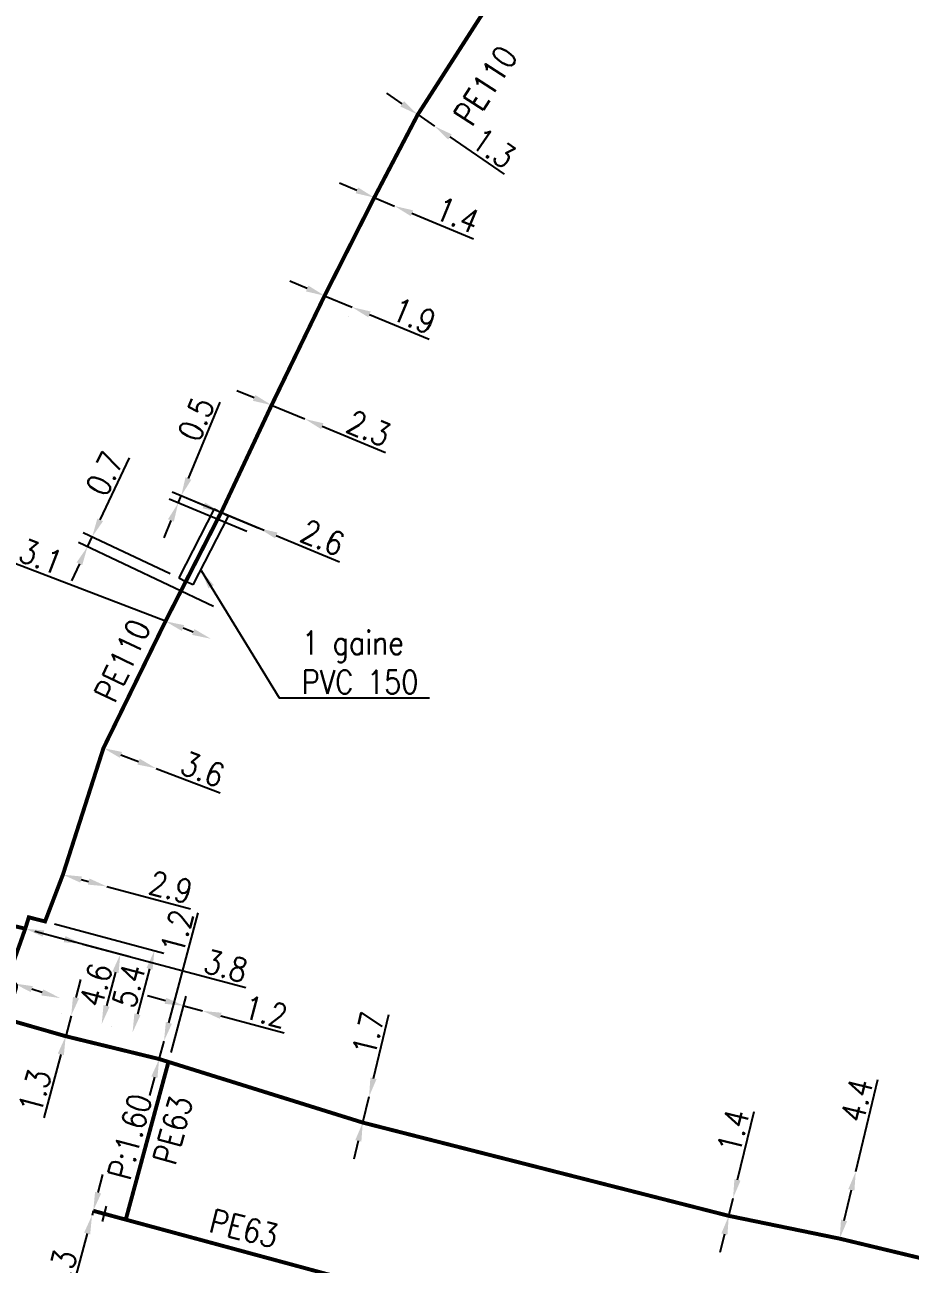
# Model space of a CAD drawing. Header units: millimetres. Extents: x 110000 to 110971, y 128118 to 129006.
# Drawn here: x 110476.6 to 110533, y 128576.4 to 128655.4 of the extents above; entities that cross this region are included whole.
import ezdxf
from ezdxf.enums import TextEntityAlignment as Align

# ---------------------------------------------------------------- set-up
doc = ezdxf.new("R2010")
doc.units = ezdxf.units.MM
doc.linetypes.add('L_100_PE', pattern=[14, 10, -1.5, 1, -1.5])
doc.layers.get('0').update_dxf_attribs({"linetype": 'CONTINUOUS'})
for name, color, linetype in [('L_140', 3, 'CONTINUOUS'), ('L_340', 7, 'CONTINUOUS'), ('L_400', 7, 'CONTINUOUS')]:
    doc.layers.add(name, color=color, linetype=linetype)
doc.styles.get("Standard").update_dxf_attribs({"font": 'romans.shx', "width": 0.85})
doc.dimstyles.get("Standard").update_dxf_attribs({"dimtxt": 1.5, "dimasz": 1.2, "dimexe": 0.625, "dimexo": 0.625, "dimgap": 0.25, "dimtad": 1, "dimdec": 1, "dimzin": 0, "dimdsep": 46, "dimtxsty": 'Standard', "dimcen": -0.5, "dimadec": 0, "dimazin": 0, "dimtfac": 1, "dimtdec": 1, "dimtmove": 0, "dimatfit": 3, "dimfxl": 1, "dimtolj": 1, "dimtzin": 0, "dimarcsym": 0})

# ---------------------------------------------------------------- blocks, each defined once
blk = doc.blocks.new('*D373')
at = {"layer": 'L_140', "color": 0, "linetype": 'Continuous', "lineweight": -2, "transparency": 16777216}
for p, q in [((110478.472, 128598.075), (110485.443, 128596.215)), ((110484.53, 128595.217), (110483.756, 128592.316))]:
    blk.add_line(p, q, dxfattribs=at)
at = {"layer": 'L_140', "color": 0, "linetype": 'Continuous', "transparency": 16777216}
for points in [[(110484.337, 128595.268), (110484.723, 128595.165), (110484.839, 128596.376)], [(110483.562, 128592.367), (110483.949, 128592.264), (110483.446, 128591.156)]]:
    blk.add_solid(points, dxfattribs=at)
at = {"layer": 'L_140', "color": 0, "linetype": 'Continuous', "transparency": 16777216, "insert": (110483.206, 128594.135), "char_height": 1.5, "attachment_point": 5, "rotation": 75.05968}
blk.add_mtext('\\A1;5.4', dxfattribs=at)
blk = doc.blocks.new('*D374')
at = {"layer": 'L_140', "color": 0, "linetype": 'Continuous', "lineweight": -2, "transparency": 16777216}
for p, q in [((110480.164, 128600.909), (110480.647, 128600.78)), ((110481.806, 128600.47), (110487.13, 128599.05))]:
    blk.add_line(p, q, dxfattribs=at)
at = {"layer": 'L_140', "color": 0, "linetype": 'Continuous', "transparency": 16777216}
for points in [[(110480.215, 128601.102), (110480.112, 128600.715), (110479.004, 128601.218)], [(110480.698, 128600.973), (110480.595, 128600.586), (110481.806, 128600.47)]]:
    blk.add_solid(points, dxfattribs=at)
at = {"layer": 'L_140', "color": 0, "linetype": 'Continuous', "transparency": 16777216, "insert": (110485.886, 128600.417), "char_height": 1.5, "attachment_point": 5, "rotation": 345.05968}
blk.add_mtext('\\A1;2.9', dxfattribs=at)
blk = doc.blocks.new('*D375')
at = {"layer": 'L_140', "color": 0, "linetype": 'Continuous', "lineweight": -2, "transparency": 16777216}
for p, q in [((110477.764, 128597.465), (110479.112, 128597.105)), ((110480.272, 128596.796), (110490.666, 128594.023))]:
    blk.add_line(p, q, dxfattribs=at)
at = {"layer": 'L_140', "color": 0, "linetype": 'Continuous', "transparency": 16777216}
for points in [[(110477.815, 128597.659), (110477.712, 128597.272), (110476.604, 128597.775)], [(110479.164, 128597.299), (110479.061, 128596.912), (110480.272, 128596.796)]]:
    blk.add_solid(points, dxfattribs=at)
at = {"layer": 'L_140', "color": 0, "linetype": 'Continuous', "transparency": 16777216, "insert": (110489.391, 128595.398), "char_height": 1.5, "attachment_point": 5, "rotation": 345.05968}
blk.add_mtext('\\A1;3.8', dxfattribs=at)
blk = doc.blocks.new('*D376')
at = {"layer": 'L_140', "color": 0, "linetype": 'Continuous', "lineweight": -2, "transparency": 16777216}
for p, q in [((110477.208, 128597.614), (110483.272, 128595.995)), ((110482.359, 128594.997), (110481.786, 128592.851)), ((110482.081, 128591.53), (110482.081, 128591.53))]:
    blk.add_line(p, q, dxfattribs=at)
at = {"layer": 'L_140', "color": 0, "linetype": 'Continuous', "transparency": 16777216}
for points in [[(110482.166, 128595.049), (110482.552, 128594.946), (110482.668, 128596.157)], [(110481.593, 128592.902), (110481.979, 128592.799), (110481.477, 128591.691)]]:
    blk.add_solid(points, dxfattribs=at)
at = {"layer": 'L_140', "color": 0, "linetype": 'Continuous', "transparency": 16777216, "insert": (110481.106, 128594.182), "char_height": 1.5, "attachment_point": 5, "rotation": 75.05968}
blk.add_mtext('\\A1;4.6', dxfattribs=at)
blk = doc.blocks.new('*D377')
at = {"layer": 'L_140', "color": 0, "linetype": 'Continuous', "lineweight": -2, "transparency": 16777216}
for p, q in [((110482.708, 128608.858), (110483.829, 128608.428)), ((110484.949, 128607.998), (110489.03, 128606.431))]:
    blk.add_line(p, q, dxfattribs=at)
at = {"layer": 'L_140', "color": 0, "linetype": 'Continuous', "transparency": 16777216}
for points in [[(110482.78, 128609.045), (110482.637, 128608.671), (110481.588, 128609.288)], [(110483.9, 128608.615), (110483.757, 128608.241), (110484.949, 128607.998)]]:
    blk.add_solid(points, dxfattribs=at)
at = {"layer": 'L_140', "color": 0, "linetype": 'Continuous', "transparency": 16777216, "insert": (110487.908, 128607.933), "char_height": 1.5, "attachment_point": 5, "rotation": 339.00034}
blk.add_mtext('\\A1;3.6', dxfattribs=at)
blk = doc.blocks.new('*D378')
at = {"layer": 'L_140', "color": 0, "linetype": 'Continuous', "lineweight": -2, "transparency": 16777216}
for p, q in [((110485.542, 128617.377), (110475.935, 128621.065)), ((110487.316, 128616.696), (110486.662, 128616.947))]:
    blk.add_line(p, q, dxfattribs=at)
at = {"layer": 'L_140', "color": 0, "linetype": 'Continuous', "transparency": 16777216}
for points in [[(110486.734, 128617.134), (110486.591, 128616.761), (110485.542, 128617.377)], [(110487.387, 128616.883), (110487.244, 128616.51), (110488.436, 128616.266)]]:
    blk.add_solid(points, dxfattribs=at)
at = {"layer": 'L_140', "color": 0, "linetype": 'Continuous', "transparency": 16777216, "insert": (110477.603, 128621.496), "char_height": 1.5, "attachment_point": 5, "rotation": 339.00034}
blk.add_mtext('\\A1;3.1', dxfattribs=at)
blk = doc.blocks.new('*D379')
at = {"layer": 'L_140', "color": 0, "linetype": 'Continuous', "lineweight": -2, "transparency": 16777216}
for p, q in [((110475.877, 128594.284), (110469.894, 128596.175)), ((110477.689, 128593.711), (110477.021, 128593.922))]:
    blk.add_line(p, q, dxfattribs=at)
at = {"layer": 'L_140', "color": 0, "linetype": 'Continuous', "transparency": 16777216}
for points in [[(110477.081, 128594.113), (110476.961, 128593.731), (110475.877, 128594.284)], [(110477.749, 128593.902), (110477.628, 128593.52), (110478.833, 128593.349)]]:
    blk.add_solid(points, dxfattribs=at)
at = {"layer": 'L_140', "color": 0, "linetype": 'Continuous', "transparency": 16777216, "insert": (110471.534, 128596.705), "char_height": 1.5, "attachment_point": 5, "rotation": 342.45743}
blk.add_mtext('\\A1;3.1', dxfattribs=at)
blk = doc.blocks.new('*D380')
at = {"layer": 'L_140', "color": 0, "linetype": 'Continuous', "lineweight": -2, "transparency": 16777216}
for p, q in [((110479.84, 128593.379), (110480.15, 128594.539)), ((110478.927, 128592.381), (110478.927, 128592.381)), ((110479.531, 128592.22), (110479.183, 128590.918)), ((110478.58, 128591.079), (110478.58, 128591.079)), ((110478.874, 128589.759), (110477.794, 128585.711))]:
    blk.add_line(p, q, dxfattribs=at)
at = {"layer": 'L_140', "color": 0, "linetype": 'Continuous', "transparency": 16777216}
for points in [[(110479.647, 128593.431), (110480.033, 128593.328), (110479.531, 128592.22)], [(110478.681, 128589.81), (110479.067, 128589.707), (110479.183, 128590.918)]]:
    blk.add_solid(points, dxfattribs=at)
at = {"layer": 'L_140', "color": 0, "linetype": 'Continuous', "transparency": 16777216, "insert": (110477.213, 128587.413), "char_height": 1.5, "attachment_point": 5, "rotation": 75.05968}
blk.add_mtext('\\A1;1.3', dxfattribs=at)
blk = doc.blocks.new('*D381')
at = {"layer": 'L_140', "color": 0, "linetype": 'Continuous', "lineweight": -2, "transparency": 16777216}
for p, q in [((110485.762, 128591.771), (110487.631, 128598.777)), ((110485.145, 128589.461), (110485.452, 128590.611)), ((110484.836, 128588.301), (110484.527, 128587.142))]:
    blk.add_line(p, q, dxfattribs=at)
at = {"layer": 'L_140', "color": 0, "linetype": 'Continuous', "transparency": 16777216}
for points in [[(110485.568, 128591.822), (110485.955, 128591.719), (110485.452, 128590.611)], [(110484.643, 128588.353), (110485.029, 128588.25), (110485.145, 128589.461)]]:
    blk.add_solid(points, dxfattribs=at)
at = {"layer": 'L_140', "color": 0, "linetype": 'Continuous', "transparency": 16777216, "insert": (110486.28, 128597.591), "char_height": 1.5, "attachment_point": 5, "rotation": 75.05968}
blk.add_mtext('\\A1;1.2', dxfattribs=at)
blk = doc.blocks.new('*D382')
at = {"layer": 'L_140', "color": 0, "linetype": 'Continuous', "lineweight": -2, "transparency": 16777216}
for p, q in [((110498.805, 128588.228), (110499.792, 128592.299)), ((110498.122, 128585.409), (110498.523, 128587.062)), ((110497.84, 128584.243), (110497.557, 128583.077))]:
    blk.add_line(p, q, dxfattribs=at)
at = {"layer": 'L_140', "color": 0, "linetype": 'Continuous', "transparency": 16777216}
for points in [[(110498.611, 128588.275), (110499, 128588.181), (110498.523, 128587.062)], [(110497.645, 128584.29), (110498.034, 128584.196), (110498.122, 128585.409)]]:
    blk.add_solid(points, dxfattribs=at)
at = {"layer": 'L_140', "color": 0, "linetype": 'Continuous', "transparency": 16777216, "insert": (110498.468, 128591.082), "char_height": 1.5, "attachment_point": 5, "rotation": 76.38049}
blk.add_mtext('\\A1;1.7', dxfattribs=at)
blk = doc.blocks.new('*D383')
at = {"layer": 'L_140', "color": 0, "linetype": 'Continuous', "lineweight": -2, "transparency": 16777216}
for p, q in [((110522.013, 128581.753), (110523.067, 128586.12)), ((110521.46, 128579.461), (110521.732, 128580.586)), ((110521.179, 128578.294), (110520.898, 128577.128))]:
    blk.add_line(p, q, dxfattribs=at)
at = {"layer": 'L_140', "color": 0, "linetype": 'Continuous', "transparency": 16777216}
for points in [[(110521.819, 128581.8), (110522.208, 128581.706), (110521.732, 128580.586)], [(110520.985, 128578.341), (110521.373, 128578.247), (110521.46, 128579.461)]]:
    blk.add_solid(points, dxfattribs=at)
at = {"layer": 'L_140', "color": 0, "linetype": 'Continuous', "transparency": 16777216, "insert": (110521.737, 128584.872), "char_height": 1.5, "attachment_point": 5, "rotation": 76.43944}
blk.add_mtext('\\A1;1.4', dxfattribs=at)
blk = doc.blocks.new('*D384')
at = {"layer": 'L_140', "color": 0, "linetype": 'Continuous', "lineweight": -2, "transparency": 16777216}
for p, q in [((110529.555, 128582.285), (110530.963, 128588.167)), ((110528.81, 128579.173), (110529.276, 128581.118))]:
    blk.add_line(p, q, dxfattribs=at)
at = {"layer": 'L_140', "color": 0, "linetype": 'Continuous', "transparency": 16777216}
for points in [[(110529.081, 128581.165), (110529.47, 128581.072), (110529.555, 128582.285)], [(110528.616, 128579.22), (110529.005, 128579.127), (110528.531, 128578.006)]]:
    blk.add_solid(points, dxfattribs=at)
at = {"layer": 'L_140', "color": 0, "linetype": 'Continuous', "transparency": 16777216, "insert": (110529.615, 128586.828), "char_height": 1.5, "attachment_point": 5, "rotation": 76.53575}
blk.add_mtext('\\A1;4.4', dxfattribs=at)
blk = doc.blocks.new('*D400')
at = {"layer": 'L_340', "color": 0, "linetype": 'Continuous', "lineweight": -2, "transparency": 16777216}
for p, q in [((110481.249, 128580.941), (110481.56, 128582.1)), ((110480.938, 128579.782), (110480.861, 128579.492)), ((110480.55, 128578.333), (110479.417, 128574.111))]:
    blk.add_line(p, q, dxfattribs=at)
at = {"layer": 'L_340', "color": 0, "linetype": 'Continuous', "transparency": 16777216}
for points in [[(110481.056, 128580.993), (110481.442, 128580.889), (110480.938, 128579.782)], [(110480.357, 128578.385), (110480.743, 128578.281), (110480.861, 128579.492)]]:
    blk.add_solid(points, dxfattribs=at)
at = {"layer": 'L_340', "color": 0, "linetype": 'Continuous', "transparency": 16777216, "insert": (110478.862, 128575.901), "char_height": 1.5, "attachment_point": 5, "rotation": 74.98811}
blk.add_mtext('\\A1;0.3', dxfattribs=at)
blk = doc.blocks.new('*D401')
at = {"layer": 'L_140', "color": 0, "linetype": 'Continuous', "lineweight": -2, "transparency": 16777216}
for p, q in [((110485.547, 128593.173), (110484.389, 128593.487)), ((110485.898, 128589.88), (110486.869, 128593.463)), ((110486.705, 128592.86), (110487.912, 128592.533)), ((110489.07, 128592.219), (110493.114, 128591.124))]:
    blk.add_line(p, q, dxfattribs=at)
at = {"layer": 'L_140', "color": 0, "linetype": 'Continuous', "transparency": 16777216}
for points in [[(110485.599, 128593.366), (110485.495, 128592.98), (110486.705, 128592.86)], [(110489.122, 128592.412), (110489.018, 128592.026), (110487.912, 128592.533)]]:
    blk.add_solid(points, dxfattribs=at)
at = {"layer": 'L_140', "color": 0, "linetype": 'Continuous', "transparency": 16777216, "insert": (110491.932, 128592.48), "char_height": 1.5, "attachment_point": 5, "rotation": 344.84606}
blk.add_mtext('\\A1;1.2', dxfattribs=at)
blk = doc.blocks.new('L_340_07')
at = {"color": 0, "linetype": 'Continuous', "const_width": 0.25, "flags": 128}
blk.add_lwpolyline([(0, 0), (0.35, 0)], dxfattribs=at)
at = {"color": 0, "linetype": 'Continuous', "flags": 128}
blk.add_lwpolyline([(0.35, -0.5), (0.35, 0.5)], dxfattribs=at)
at = {"color": 0, "linetype": 'Continuous', "width": 0.75, "flags": 3}
for tag, p in [('DEF_LEG', (0.723, -3.465)), ('DEF_COUP', (0.723, -5.965)), ('DEF_TYPE', (0.723, -8.465))]:
    blk.add_attdef(tag, text='', height=1.2, dxfattribs=at).set_placement(p, align=Align.MIDDLE)
blk = doc.blocks.new('*D403')
at = {"layer": 'L_400', "color": 0, "linetype": 'Continuous', "lineweight": -2, "transparency": 16777216}
for p, q in [((110487.992, 128624.771), (110486.883, 128625.231)), ((110489.1, 128624.311), (110491.501, 128623.314)), ((110492.609, 128622.854), (110496.647, 128621.178))]:
    blk.add_line(p, q, dxfattribs=at)
at = {"layer": 'L_400', "color": 0, "linetype": 'Continuous', "transparency": 16777216}
for points in [[(110488.068, 128624.956), (110487.915, 128624.586), (110489.1, 128624.311)], [(110492.686, 128623.039), (110492.533, 128622.669), (110491.501, 128623.314)]]:
    blk.add_solid(points, dxfattribs=at)
at = {"layer": 'L_400', "color": 0, "linetype": 'Continuous', "transparency": 16777216, "insert": (110495.566, 128622.71), "char_height": 1.5, "attachment_point": 5, "rotation": 337.45586}
blk.add_mtext('\\A1;2.6', dxfattribs=at)
blk = doc.blocks.new('*D404')
at = {"layer": 'L_140', "color": 0, "linetype": 'Continuous', "lineweight": -2, "transparency": 16777216}
for p, q in [((110491.202, 128631.624), (110490.093, 128632.084)), ((110492.31, 128631.164), (110494.434, 128630.282)), ((110495.543, 128629.822), (110499.58, 128628.146))]:
    blk.add_line(p, q, dxfattribs=at)
at = {"layer": 'L_140', "color": 0, "linetype": 'Continuous', "transparency": 16777216}
for points in [[(110491.278, 128631.809), (110491.125, 128631.439), (110492.31, 128631.164)], [(110495.619, 128630.007), (110495.466, 128629.637), (110494.434, 128630.282)]]:
    blk.add_solid(points, dxfattribs=at)
at = {"layer": 'L_140', "color": 0, "linetype": 'Continuous', "transparency": 16777216, "insert": (110498.499, 128629.678), "char_height": 1.5, "attachment_point": 5, "rotation": 337.45586}
blk.add_mtext('\\A1;2.3', dxfattribs=at)
blk = doc.blocks.new('*D405')
at = {"layer": 'L_140', "color": 0, "linetype": 'Continuous', "lineweight": -2, "transparency": 16777216}
for p, q in [((110494.579, 128638.602), (110493.471, 128639.062)), ((110495.448, 128637.564), (110495.448, 128637.564)), ((110495.688, 128638.141), (110497.442, 128637.413)), ((110497.203, 128636.836), (110497.203, 128636.836)), ((110498.551, 128636.953), (110502.364, 128635.37))]:
    blk.add_line(p, q, dxfattribs=at)
at = {"layer": 'L_140', "color": 0, "linetype": 'Continuous', "transparency": 16777216}
for points in [[(110494.656, 128638.786), (110494.503, 128638.417), (110495.688, 128638.141)], [(110498.627, 128637.138), (110498.474, 128636.768), (110497.442, 128637.413)]]:
    blk.add_solid(points, dxfattribs=at)
at = {"layer": 'L_140', "color": 0, "linetype": 'Continuous', "transparency": 16777216, "insert": (110501.395, 128636.855), "char_height": 1.5, "attachment_point": 5, "rotation": 337.45586}
blk.add_mtext('\\A1;1.9', dxfattribs=at)
blk = doc.blocks.new('*D406')
at = {"layer": 'L_140', "color": 0, "linetype": 'Continuous', "lineweight": -2, "transparency": 16777216}
for p, q in [((110497.749, 128644.861), (110496.641, 128645.321)), ((110498.857, 128644.401), (110500.15, 128643.864)), ((110501.259, 128643.404), (110505.184, 128641.775))]:
    blk.add_line(p, q, dxfattribs=at)
at = {"layer": 'L_140', "color": 0, "linetype": 'Continuous', "transparency": 16777216}
for points in [[(110497.826, 128645.046), (110497.672, 128644.677), (110498.857, 128644.401)], [(110501.335, 128643.589), (110501.182, 128643.22), (110500.15, 128643.864)]]:
    blk.add_solid(points, dxfattribs=at)
at = {"layer": 'L_140', "color": 0, "linetype": 'Continuous', "transparency": 16777216, "insert": (110504.159, 128643.283), "char_height": 1.5, "attachment_point": 5, "rotation": 337.45586}
blk.add_mtext('\\A1;1.4', dxfattribs=at)
blk = doc.blocks.new('*D407')
at = {"layer": 'L_140', "color": 0, "linetype": 'Continuous', "lineweight": -2, "transparency": 16777216}
for p, q in [((110500.64, 128650.373), (110499.653, 128651.055)), ((110501.628, 128649.691), (110502.697, 128648.951)), ((110503.684, 128648.269), (110507.13, 128645.887))]:
    blk.add_line(p, q, dxfattribs=at)
at = {"layer": 'L_140', "color": 0, "linetype": 'Continuous', "transparency": 16777216}
for points in [[(110500.754, 128650.538), (110500.527, 128650.208), (110501.628, 128649.691)], [(110503.798, 128648.434), (110503.57, 128648.105), (110502.697, 128648.951)]]:
    blk.add_solid(points, dxfattribs=at)
at = {"layer": 'L_140', "color": 0, "linetype": 'Continuous', "transparency": 16777216, "insert": (110506.469, 128647.56), "char_height": 1.5, "attachment_point": 5, "rotation": 325.348}
blk.add_mtext('\\A1;1.3', dxfattribs=at)
blk = doc.blocks.new('*D425')
at = {"layer": 'L_400', "color": 0, "linetype": 'Continuous', "lineweight": -2, "transparency": 16777216}
for p, q in [((110481.382, 128623.849), (110483.25, 128627.802)), ((110485.839, 128620.416), (110480.305, 128623.031)), ((110480.572, 128622.134), (110480.87, 128622.764)), ((110488.615, 128618.333), (110480.007, 128622.402)), ((110480.059, 128621.05), (110479.546, 128619.965))]:
    blk.add_line(p, q, dxfattribs=at)
at = {"layer": 'L_400', "color": 0, "linetype": 'Continuous', "transparency": 16777216}
for points in [[(110481.202, 128623.935), (110481.563, 128623.764), (110480.87, 128622.764)], [(110479.878, 128621.135), (110480.24, 128620.964), (110480.572, 128622.134)]]:
    blk.add_solid(points, dxfattribs=at)
at = {"layer": 'L_400', "color": 0, "linetype": 'Continuous', "transparency": 16777216, "insert": (110481.669, 128626.795), "char_height": 1.5, "attachment_point": 5, "rotation": 64.70377}
blk.add_mtext('\\A1;0.7', dxfattribs=at)
blk = doc.blocks.new('*D426')
at = {"layer": 'L_400', "color": 0, "linetype": 'Continuous', "lineweight": -2, "transparency": 16777216}
for p, q in [((110487.006, 128626.486), (110489.032, 128631.351)), ((110490.731, 128623.098), (110485.777, 128625.16)), ((110491.845, 128623.171), (110485.968, 128625.618)), ((110486.354, 128624.92), (110486.545, 128625.378)), ((110485.893, 128623.812), (110485.432, 128622.704))]:
    blk.add_line(p, q, dxfattribs=at)
at = {"layer": 'L_400', "color": 0, "linetype": 'Continuous', "transparency": 16777216}
for points in [[(110486.822, 128626.562), (110487.191, 128626.409), (110486.545, 128625.378)], [(110485.708, 128623.889), (110486.078, 128623.735), (110486.354, 128624.92)]]:
    blk.add_solid(points, dxfattribs=at)
at = {"layer": 'L_400', "color": 0, "linetype": 'Continuous', "transparency": 16777216, "insert": (110487.499, 128630.271), "char_height": 1.5, "attachment_point": 5, "rotation": 67.39468}
blk.add_mtext('\\A1;0.5', dxfattribs=at)

msp = doc.modelspace()

# ---------------------------------------------------------------- linework, layer by layer
at = {"layer": 'L_140', "linetype": 'L_100_PE', "flags": 128}
for points in [[(110360.076, 128153.806, 0.25, 0.25, 0), (110350.273, 128181.947, 0.25, 0.25, 0), (110344.887, 128196.885, 0.25, 0.25, 0), (110342.081, 128207.477, 0.25, 0.25, 0), (110340.837, 128214.031, 0.25, 0.25, 0), (110341.915, 128215.074, 0.25, 0.25, 0), (110342.795, 128221.336, 0.25, 0.25, 0), (110342.026, 128222.377, 0.25, 0.25, 0), (110341.401, 128226.465, 0.25, 0.25, 0), (110342.978, 128239.523, 0.25, 0.25, 0), (110344.171, 128246.561, 0.25, 0.25, 0), (110344.602, 128248.029, 0.25, 0.25, 0), (110345.482, 128249.025, 0.25, 0.25, 0), (110346.079, 128251.108, 0.25, 0.25, 0), (110346.863, 128255.085, 0.25, 0.25, 0), (110349.262, 128262.737, 0.25, 0.25, 0), (110350.709, 128266.055, 0.25, 0.25, 0), (110350.709, 128266.055, 0.25, 0.25, 0), (110350.709, 128266.055, 0.25, 0.25, 0), (110357.981, 128289.346, 0.25, 0.25, 0), (110359.648, 128294.413, 0.25, 0.25, 0), (110364.084, 128307.296, 0.25, 0.25, 0), (110366.742, 128313.575, 0.25, 0.25, 0), (110370.53, 128324.414, 0.25, 0.25, 0), (110379.774, 128348.334, 0.25, 0.25, 0), (110385.478, 128362.637, 0.25, 0.25, 0), (110388.633, 128370.865, 0.25, 0.25, 0), (110392.534, 128381.174, 0.25, 0.25, 0), (110395.808, 128389.906, 0.25, 0.25, 0), (110399.286, 128398.622, 0.25, 0.25, 0), (110402.252, 128405.962, 0.25, 0.25, 0), (110403.779, 128410.009, 0.25, 0.25, 0), (110410.467, 128425.204, 0.25, 0.25, 0), (110416.757, 128440.78, 0.25, 0.25, 0), (110422.074, 128455.462, 0.25, 0.25, 0), (110428.088, 128471.178, 0.25, 0.25, 0), (110430.476, 128477.71, 0.25, 0.25, 0), (110434.527, 128488.618, 0.25, 0.25, 0), (110437.68, 128495.737, 0.25, 0.25, 0), (110441.976, 128507.108, 0.25, 0.25, 0), (110446.569, 128519.217, 0.25, 0.25, 0), (110450.382, 128528.714, 0.25, 0.25, 0), (110455.014, 128541.395, 0.25, 0.25, 0), (110464.105, 128564.89, 0.25, 0.25, 0), (110467.077, 128573.105, 0.25, 0.25, 0), (110470.507, 128580.527, 0.25, 0.25, 0), (110476.604, 128597.775, 0.25, 0.25, 0), (110476.831, 128598.499, 0.25, 0.25, 0), (110477.868, 128598.236, 0.25, 0.25, 0), (110479.004, 128601.218, 0.25, 0.25, 0), (110481.588, 128609.288, 0.25, 0.25, 0), (110485.542, 128617.377, 0.25, 0.25, 0), (110489.166, 128624.47, 0.25, 0.25, 0), (110492.31, 128631.164, 0.25, 0.25, 0), (110495.688, 128638.141, 0.25, 0.25, 0), (110498.857, 128644.401, 0.25, 0.25, 0), (110501.628, 128649.691, 0.25, 0.25, 0), (110509.792, 128662.416, 0.25, 0.25, 0), (110511.958, 128665.719, 0.25, 0.25, 0), (110515.371, 128670.231, 0.25, 0.25, 0), (110517.5, 128673.523, 0.25, 0.25, 0), (110519.11, 128675.261, 0.25, 0.25, 0), (110525.307, 128681.865, 0.25, 0.25, 0), (110526.531, 128683.245, 0.25, 0.25, 0), (110525.784, 128683.909, 0.25, 0.25, 0), (110527.142, 128685.439, 0.25, 0.25, 0), (110559.548, 128721.37, 0.25, 0.25, 0), (110559.656, 128721.491, 0.25, 0.25, 0), (110564.518, 128726.935, 0.25, 0.25, 0), (110565.252, 128727.755, 0.25, 0.25, 0), (110571.736, 128735.272, 0.25, 0.25, 0), (110574.391, 128738.35, 0.25, 0.25, 0), (110576.003, 128740.128, 0.25, 0.25, 0), (110583.414, 128748.304, 0.25, 0.25, 0), (110595.55, 128762.277, 0.25, 0.25, 0), (110602.629, 128770.305, 0.25, 0.25, 0), (110603.202, 128770.971, 0.25, 0.25, 0), (110609.727, 128778.55, 0.25, 0.25, 0), (110613.043, 128782.326, 0.25, 0.25, 0), (110625.777, 128796.439, 0.25, 0.25, 0), (110640.33, 128812.926, 0.25, 0.25, 0), (110646.412, 128819.761, 0.25, 0.25, 0), (110654.308, 128829.126, 0.25, 0.25, 0), (110666.361, 128841.867, 0.25, 0.25, 0), (110674.105, 128849.899, 0.25, 0.25, 0), (110686.745, 128861.908, 0.25, 0.25, 0), (110692.301, 128867.069, 0.25, 0.25, 0), (110700.276, 128874.594, 0.25, 0.25, 0), (110707.412, 128880.702, 0.25, 0.25, 0), (110714.876, 128888.003, 0.25, 0.25, 0), (110720.781, 128893.4, 0.25, 0.25, 0), (110726.575, 128898.239, 0.25, 0.25, 0), (110743.16, 128913.329, 0.25, 0.25, 0), (110766.78, 128934.722, 0.25, 0.25, 0), (110776.137, 128943.52, 0.25, 0.25, 0), (110783.957, 128950.686, 0.25, 0.25, 0), (110789.541, 128955.683, 0.25, 0.25, 0), (110792.813, 128958.693, 0.25, 0.25, 0), (110796.281, 128961.95, 0.25, 0.25, 0), (110832.259, 128993.049, 0.25, 0.25, 0), (110841.172, 129000, 0, 0, 0)], [(110711.77, 128532.91, 0.25, 0.25, 0), (110701.958, 128535.799, 0.25, 0.25, 0), (110664.684, 128545.98, 0.25, 0.25, 0), (110653.858, 128548.654, 0.25, 0.25, 0), (110625.358, 128555.619, 0.25, 0.25, 0), (110598.504, 128561.357, 0.25, 0.25, 0), (110572.681, 128568.067, 0.25, 0.25, 0), (110556.624, 128571.306, 0.25, 0.25, 0), (110537.096, 128575.945, 0.25, 0.25, 0), (110528.531, 128578.006, 0.25, 0.25, 0), (110521.46, 128579.461, 0.25, 0.25, 0), (110498.122, 128585.409, 0.25, 0.25, 0), (110485.145, 128589.461, 0.25, 0.25, 0), (110479.183, 128590.918, 0.25, 0.25, 0), (110475.898, 128591.86, 0.25, 0.25, -0.403082), (110475.549, 128592.463, 0.25, 0.25, 0), (110475.769, 128593.214, 0.25, 0.25, 0), (110476.016, 128594.015, 0.25, 0.25, 0.414986), (110475.877, 128594.284, 0.25, 0.25, 0), (110475.412, 128594.43, 0, 0, 0)]]:
    msp.add_lwpolyline(points, format="xyseb", dxfattribs=at)
at = {"layer": 'L_140', "linetype": 'L_100_PE', "ltscale": 0.5}
msp.add_lwpolyline([(110306.628, 128626.111, 0.25, 0.25, 0), (110318.242, 128622.346, 0.25, 0.25, 0), (110325.365, 128619.968, 0.25, 0.25, 0), (110342.601, 128616.804, 0.25, 0.25, 0), (110355.041, 128615.252, 0.25, 0.25, 0), (110368.749, 128613.813, 0.25, 0.25, 0), (110379.945, 128612.35, 0.25, 0.25, 0), (110389.776, 128611.157, 0.25, 0.25, 0), (110398.901, 128610.124, 0.25, 0.25, 0), (110416.003, 128608.371, 0.25, 0.25, 0), (110424.444, 128607.257, 0.25, 0.25, 0), (110430.217, 128606.82, 0.25, 0.25, 0), (110437.271, 128604.774, 0.25, 0.25, 0), (110441.619, 128603.502, 0.25, 0.25, 0), (110445.77, 128602.947, 0.25, 0.25, 0), (110454.706, 128602.365, 0.25, 0.25, 0), (110460.085, 128601.702, 0.25, 0.25, 0), (110476.604, 128597.775, 0, 0, 0)], format="xyseb", dxfattribs=at)
at = {"layer": 'L_140', "linetype": 'L_100_PE', "const_width": 0.25, "flags": 128}
for points in [[(110485.735, 128589.277), (110483.012, 128579.22)], [(110480.938, 128579.782), (110483.012, 128579.22), (110496.025, 128575.697)]]:
    msp.add_lwpolyline(points, dxfattribs=at)
at = {"layer": 'L_400', "color": 7, "linetype": 'CONTINUOUS'}
for p, q in [((110488.643, 128624.546), (110486.403, 128620.148)), ((110489.534, 128624.092), (110487.294, 128619.694)), ((110488.643, 128624.546), (110489.089, 128624.319)), ((110489.534, 128624.092), (110489.089, 128624.319)), ((110486.403, 128620.148), (110486.849, 128619.921)), ((110487.294, 128619.694), (110486.849, 128619.921))]:
    msp.add_line(p, q, dxfattribs=at)

# ---------------------------------------------------------------- block references
at = {"layer": 'L_340', "rotation": 164.8508370663542}
msp.add_blockref('L_340_07', (110481.975, 128579.501), dxfattribs=at)

# ---------------------------------------------------------------- texts
at = {"layer": 'L_140', "linetype": 'Continuous', "width": 0.85}
for s, rotation, p in [('PE110', 56.84046, (110505.943, 128651.545)), ('PE110', 64.61735, (110482.806, 128614.881)), ('P:1.60', 75.13671, (110483.27, 128584.508)), ('PE63', 75.13671, (110486.015, 128584.923)), ('PE63', 345.91135, (110490.552, 128578.658))]:
    msp.add_text(s, height=1.5, rotation=rotation, dxfattribs=at).set_placement(p, align=Align.MIDDLE)
at = {"layer": 'L_400', "linetype": 'Continuous', "insert": (110494.24, 128612.757), "char_height": 1.5, "width": 19.27573, "attachment_point": 7}
msp.add_mtext('1 gaine \\PPVC 150', dxfattribs=at)

# ---------------------------------------------------------------- dimensions: what is measured, and where the dimension line sits
at = {"layer": 'L_140', "linetype": 'Continuous'}
for base, p1, p2, angle, picture, middle in [((110502.697, 128648.951), (110501.628, 128649.691), (110502.697, 128648.951), 145.348, '*D407', (110505.901, 128646.737)), ((110500.15, 128643.864), (110498.857, 128644.401), (110500.15, 128643.864), 157.45586, '*D406', (110503.775, 128642.36)), ((110497.442, 128637.413), (110495.688, 128638.141), (110497.442, 128637.413), 157.45586, '*D405', (110501.011, 128635.931)), ((110494.434, 128630.282), (110492.31, 128631.164), (110494.434, 128630.282), 157.45586, '*D404', (110498.115, 128628.754)), ((110488.436, 128616.266), (110485.542, 128617.377), (110488.436, 128616.266), 159.00034, '*D378', (110477.245, 128620.562)), ((110484.949, 128607.998), (110481.588, 128609.288), (110484.949, 128607.998), 159.00034, '*D377', (110487.55, 128607)), ((110481.806, 128600.47), (110479.004, 128601.218), (110481.806, 128600.47), 165.05968, '*D374', (110485.628, 128599.451)), ((110485.452, 128590.611), (110485.145, 128589.461), (110485.452, 128590.611), 255.05968, '*D381', (110487.246, 128597.333)), ((110478.833, 128593.349), (110475.877, 128594.284), (110478.833, 128593.349), 162.45743, '*D379', (110471.233, 128595.752)), ((110483.446, 128591.156), (110477.868, 128598.236), (110483.446, 128591.156), 255.05968, '*D373', (110484.172, 128593.877)), ((110480.272, 128596.796), (110476.604, 128597.775), (110480.272, 128596.796), 165.05968, '*D375', (110489.134, 128594.431)), ((110481.477, 128591.691), (110476.604, 128597.775), (110481.477, 128591.691), 255.05968, '*D376', (110482.073, 128593.924)), ((110479.531, 128592.22), (110479.183, 128590.918), (110479.531, 128592.22), 255.05968, '*D380', (110478.179, 128587.155)), ((110487.9117, 128592.533), (110485.7348, 128589.2767), (110487.9117, 128592.533), 164.84606, '*D401', (110491.6709, 128591.5149)), ((110498.523, 128587.062), (110498.122, 128585.409), (110498.523, 128587.062), 256.38049, '*D382', (110499.44, 128590.847)), ((110529.555, 128582.285), (110528.531, 128578.006), (110529.555, 128582.285), 256.53575, '*D384', (110530.587, 128586.596))]:
    dim = msp.add_linear_dim(base=base, p1=p1, p2=p2, angle=angle, dimstyle='Standard', dxfattribs=at)
    dim.commit()
    dim.dimension.update_dxf_attribs({"geometry": picture, "text_midpoint": middle, "dimtype": 160})
dim = msp.add_linear_dim(base=(110521.732, 128580.586), p1=(110521.46, 128579.461), p2=(110521.732, 128580.586), angle=256.43944, text='1.4', dimstyle='Standard', dxfattribs=at)
dim.commit()
dim.dimension.update_dxf_attribs({"geometry": '*D383', "text_midpoint": (110522.709, 128584.637), "dimtype": 160})
at = {"layer": 'L_340', "linetype": 'Continuous'}
dim = msp.add_linear_dim(base=(110480.861, 128579.492), p1=(110480.938, 128579.782), p2=(110480.861, 128579.492), angle=74.98811, dimstyle='Standard', dxfattribs=at)
dim.commit()
dim.dimension.update_dxf_attribs({"geometry": '*D400', "text_midpoint": (110479.828, 128575.642), "dimtype": 160})
at = {"layer": 'L_400', "linetype": 'Continuous'}
for base, p1, p2, angle, picture, middle in [((110486.354, 128624.92), (110492.422, 128622.931), (110491.308, 128622.857), 67.39468, '*D426', (110488.422, 128629.887)), ((110480.572, 128622.134), (110486.404, 128620.149), (110489.18, 128618.066), 64.70377, '*D425', (110482.573, 128626.368)), ((110491.501, 128623.314), (110489.1, 128624.311), (110491.501, 128623.314), 157.45586, '*D403', (110495.182, 128621.786))]:
    dim = msp.add_linear_dim(base=base, p1=p1, p2=p2, angle=angle, dimstyle='Standard', dxfattribs=at)
    dim.commit()
    dim.dimension.update_dxf_attribs({"geometry": picture, "text_midpoint": middle, "dimtype": 160})

# ---------------------------------------------------------------- leaders
at = {"layer": 'L_400', "linetype": 'Continuous', "annotation_type": 0, "has_hookline": 1, "hookline_direction": 0, "text_width": 8.136}
msp.add_leader([(110487.825, 128620.611), (110492.79, 128612.507), (110493.99, 128612.507)], dimstyle='Standard', override={"dimgap": 0.25, "dimtad": 1}, dxfattribs=at)

doc.saveas('drawing.dxf')
